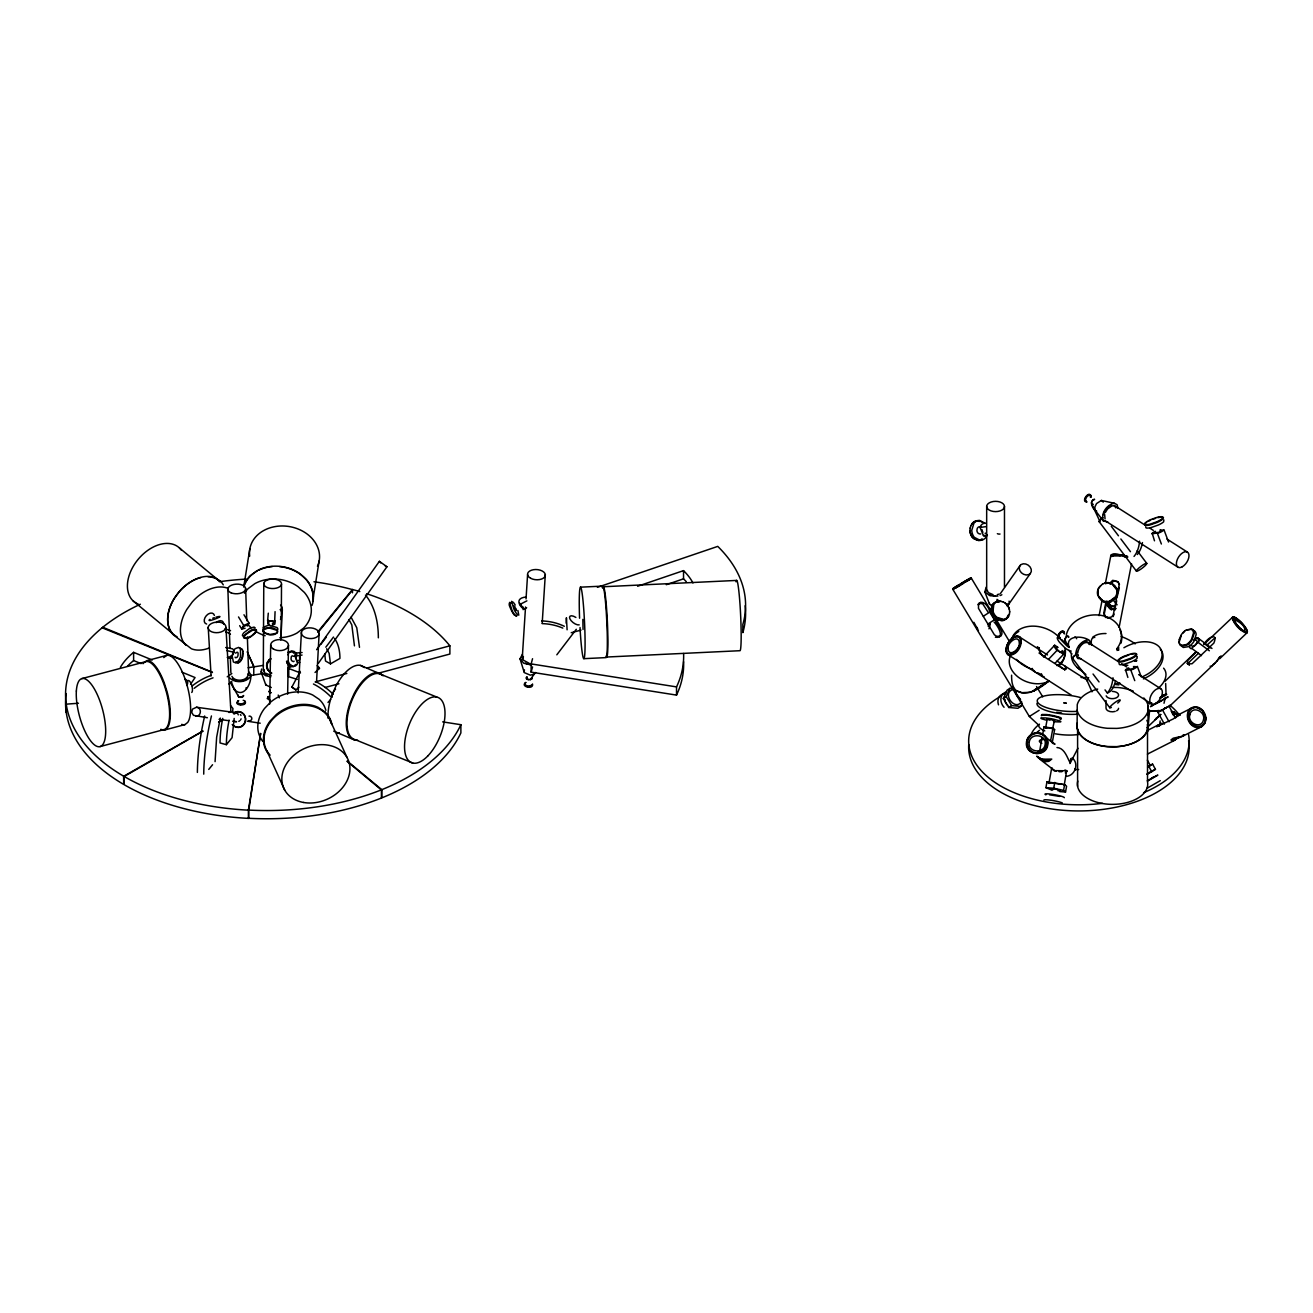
<?xml version="1.0" encoding="UTF-8"?>
<svg xmlns="http://www.w3.org/2000/svg" width="1313" height="1313" viewBox="0 0 1313 1313"><rect width="100%" height="100%" fill="white"/><g stroke="black" fill="none" stroke-linecap="round" stroke-linejoin="round"><path stroke-width="1.5" d="M990.33 623.724L988.968 628.845M263.289 670.976L263.782 583.333M281.195 639.316L281.507 584.285A8.896 4.76 0.3 0 0 268.935 579.476A8.896 4.76 0.3 0 0 267.507 587.666A8.896 4.76 0.3 0 0 281.507 584.285M1232.136 617.602C1233.875 624.364 1239.997 630.831 1246.546 633.178L1247.071 632.735C1245.331 625.973 1239.209 619.506 1232.661 617.159L1204.382 643.928M269.674 704.08L270.675 644.995M287.645 694.15L288.483 645.241M1143.82 697.974A36.108 20.844 0 0 1 1148.104 705.655L1147.972 729.273A35.385 20.434 0 0 1 1116.756 746.637L1107.417 746.523A36.108 20.844 0 0 1 1077.103 728.354L1077.234 704.72A35.385 20.434 0 0 1 1097.701 689.062M1077.103 728.354L1077.234 722.971M1148.104 705.655L1147.972 711.039A35.385 20.434 0 0 1 1116.756 728.403L1107.417 728.288A36.108 20.844 0 0 1 1077.103 710.12M280.818 639.956L282.344 609.626L280.818 609.347M298.149 692.952L301.399 632.423M316.515 682.415L319.108 633.982A8.896 5.35 3.1 0 0 306.52 628.221A8.896 5.35 3.1 0 0 305.141 637.412A8.896 5.35 3.1 0 0 319.108 633.982M1011.601 675.194C1011.535 680.544 1011.962 687.044 1016.36 690.704C1027.866 697.318 1040.388 687.881 1049.071 680.905L1030.803 692.263L1021.695 692.673L1016.262 690.605M232.056 655.663L233.402 662.015L235.487 662.704L237.85 661.342A8.699 4.957 -78.3 0 0 240.558 656.352L240.394 649.098L238.671 647.391L235.175 648.671A8.699 4.957 -78.3 0 0 233.172 651.724M242.921 652.84L242.396 656.812A8.699 4.957 -78.3 0 1 239.688 661.801M522.18 659.487L525.528 607M526.037 598.925L527.58 574.7M542.203 623.068L545.305 574.618M1147.644 767.087L1150.27 765.413L1147.381 760.178M1091.366 644.946L1089.33 640.317C1082.306 635.279 1064.383 635.328 1069.192 647.49L1064.794 640.367L1065.828 637.166A2.938 1.625 -57.8 0 1 1067.879 635.984L1068.815 637.33M1096.683 511.102L1095.797 510.872C1092.482 508.804 1088.69 500.844 1094.5 499.514M324.771 653.874L325.509 660.997L330.466 663.869L329.153 653.398L326.642 648.753M354.444 645.848L351.818 624.906L348.963 619.605M359.499 647.325L356.775 627.778L351.063 617.159M567.101 629.797L566.412 617.783L566.198 623.215M535.606 672.486L534.309 674.094L530.321 675.177L524.281 672.601L520.014 658.781L522.443 654.284M532.11 685.238L527.793 686.88L524.708 684.713M982.436 539.298A10.356 8.239 82.1 0 1 978.415 540.595L972.441 537.378A9.404 7.484 82.1 0 1 969.946 530.567L970.225 527.941M1147.759 731.554L1149.384 712.467M268.919 624.414L267.622 620.688L268.295 613.171M267.918 623.987L268.246 620.228M272.48 624.84L274.532 624.348L275.074 611.661M274.532 624.348L274.86 620.589M523.92 671.682L524.478 669.909M243.512 695.988L243.332 696.317A2.938 1.608 -1.8 0 1 241.05 697.334L238.474 696.743L238.178 695.119M1119.004 663.508L1119.513 664.591A9.798 2.232 -20.5 0 0 1124.486 664.165L1131.757 661.637A10.356 2.363 -20.5 0 0 1137.025 658.47L1137.239 656.533A9.798 2.232 -20.5 0 0 1136.073 656.385M1145.625 526.89L1146.118 527.957A9.798 2.232 -20.5 0 0 1151.107 527.547L1158.361 525.003A10.356 2.363 -20.5 0 0 1163.646 521.835L1163.86 519.899M1136.221 653.841L1135.482 655.318A9.946 2.265 -20.5 0 1 1130.411 658.355L1123.436 660.784A9.404 2.15 -20.5 0 1 1118.643 661.178L1118.725 660.012A10.356 2.363 -20.5 0 1 1124.01 656.845L1128.901 654.974M1009.434 614.32L1009.664 611.677M1165.993 692.87L1165.665 683.466M234.453 688.554L234.354 689.407C243.43 699.173 251.719 683.564 250.799 674.833L248.994 672.043M244.989 702.783L244.842 701.175M268.935 691.574L269.92 690.129M246.352 689.325L246.155 687.618M1164.007 703.259L1165.386 697.285M1094.779 637.544L1093.434 636.542L1092.974 638.036M295.983 656.533L295.901 657.977A3.168 2.166 83.2 0 0 296.065 658.716M299.676 658.601L299.348 659.897A2.478 1.69 83.2 0 1 298.593 660.669M1064.252 633.867L1064.383 632.915M1090.447 497.364L1090.25 495.28M1090.857 497.25L1091.005 496.281M1077.776 652.791C1078.301 647.982 1082.404 641.499 1087.886 642.599L1089.281 644.552M1104.643 514.417L1105.037 518.881M202.957 731.177L124.177 776.492L124.177 784.698A201.053 116.086 0 0 0 248.731 818.393L248.731 810.187L260.581 733.475M1159.346 726.122L1160.15 720.935M1173.674 715.47L1174.216 712.023L1171.163 711.236M243.693 587.059L249.864 548.621M260.696 733.54L248.403 810.121L248.403 818.327M319.157 560.897L312.658 601.354A35.188 28.607 9.1 0 0 279.587 566.609M1064.827 639.201L1066.616 636.575L1068.601 636.526M1219.613 656.943L1216.97 661.276M1221.074 655.876L1215.231 662.884M1041.964 738.185L1039.912 749.51L1042.407 749.69M1042.653 734.41L1044.032 726.86L1052.895 728.223L1054.618 729.601L1052.222 742.813M1046.773 728.091L1045.673 727.583L1047.183 719.245L1049.842 719.294L1054.487 720.542L1052.501 729.01M1050.498 741.435L1052.895 728.223M1051.828 790.131L1045.903 787.652L1046.953 781.859L1064.613 784.583L1066.599 786.192L1065.549 792.002L1059.673 791.575M1049.842 783.172L1049.054 782.532L1051.631 768.351L1052.419 768.991M1045.903 787.652L1053.732 788.227L1054.782 782.417M1064.187 785.387L1066.648 770.747A8.141 0.968 10.3 0 1 1066.796 771.026M1065.549 792.002L1063.563 790.393L1064.613 784.583M1183.456 734.689L1181.897 736.626L1173.116 739.974L1174.643 740.171M220.272 718.03L216.645 737.25L215.069 761.638M234.19 718.441L232.073 737.693L226.394 744.684L220.042 742.961A56.475 19.564 -74.9 0 1 222.734 718.375M1099.096 615.666L1102.231 599.598M1105.365 583.53L1110.864 555.415L1117.051 554.989L1127.769 557.155M1105.858 602.437L1103.741 613.302L1106.055 617.684M1106.777 601.19L1104.299 613.959L1104.807 616.437M1115.968 604.571L1116.707 600.78M1118.561 591.277L1119.316 587.485M1119.103 627.384L1131.543 563.737M583.054 629.469L582.857 619.391M1114.113 614.074L1113.145 616.618M232.729 653.398L232.565 654.137A3.168 1.805 -78.3 0 1 231.58 655.958L230.317 656.418M299.741 662.409L297.247 662.671L294.736 655.138L296.574 653.004L302.088 652.528M1065.696 641.187L1064.794 640.367M516.304 615.567L514.45 615.19A8.338 1.756 64.4 0 1 511.693 610.922C511.102 609.248 507.278 603.028 510.183 603.127M516.928 615.584L516.386 616.322L514.975 615.19A8.699 1.822 64.4 0 1 512.119 610.742L509.526 602.404L511.315 603.406M1189.545 645.077A6.614 3.742 -53.3 0 0 1191.219 648.72L1198.999 641.368A6.614 3.742 -53.3 0 0 1197.325 637.724L1193.73 640.055M988.295 626.301L988.64 624.988M683.597 661.703A201.053 116.086 0 0 1 676.523 695.102L531.141 672.141L531.141 663.918L532.553 658.716M531.141 672.141L532.553 666.922M1077.94 748.262L1069.98 763.542L1070.768 758.569M298.872 687.257L295.934 689.932L291.863 687.109L300.201 671.37M295.934 689.932L291.88 687.027M970.143 528.105L970.947 525.545M983.339 616.257L989.756 612.071L990.183 610.66A6.614 5.4 56.9 0 1 992.054 608.608M989.165 625.809L989.674 624.167M1091.431 502.567L1092.662 500.45M318.255 663.442L386.941 566.756L379.391 561.324L380.672 562.916M232.549 711.925L232.975 708.577L230.596 705.59M287.974 654.941C288.384 650.887 293.702 649.492 295.835 653.07A8.699 5.941 83.2 0 1 296.853 654.678M297.821 662.523C297.394 666.577 292.093 667.972 289.943 664.394A8.699 5.941 83.2 0 1 288.187 660.915M580.034 627.532L580.346 633.063A35.385 2.363 87.3 0 0 583.891 658.666L606.163 657.6L606.704 656.155A36.108 2.413 87.3 0 0 606.77 620.934L606.245 611.727A35.385 2.363 87.3 0 0 602.7 586.107L580.428 587.174L579.886 588.634A36.108 2.413 87.3 0 0 579.575 618.226M602.142 587.584L602.7 586.123M583.891 658.666L584.449 657.206A36.108 2.413 87.3 0 0 584.515 622.001L583.99 612.777A35.385 2.363 87.3 0 0 580.428 587.174M986.112 535.934A6.614 5.252 82.1 0 1 984.766 535.999L983.437 535.638L980.056 527.449L980.63 525.988A6.614 5.252 82.1 0 1 985.21 523.313M1008.039 615.239L1007.169 617.356A10.356 8.452 56.9 0 1 1001.852 620.836L995.139 618.768A9.798 7.993 56.9 0 1 990.938 612.383L991.742 605.408A10.356 8.452 56.9 0 1 994.942 602.519M1009.402 613.959L1008.581 616.437A10.356 8.452 56.9 0 1 1003.263 619.917L996.534 617.865A9.798 7.993 56.9 0 1 992.349 611.481L993.137 604.505A10.356 8.452 56.9 0 1 998.471 601.026L1003.28 601.912M267.754 661.424L266.966 663.311A8.699 8.42 -63 0 0 267.425 669.384L271.627 673.29M261.599 669.023L261.09 671.961L265.784 684.894L271.299 687.552M264.176 669.532L264.438 672.814L271.167 675.309M190.516 684.303L195.063 677.557L182.031 672.207M267.786 697.958L268.016 696.891M1022.318 703.111L1020.808 706.41L1017.936 708.281L1008.761 707.494L1003.313 698.467L1007.055 690.211L1009.927 688.34L1013.603 688.652M1003.313 698.467L1006.185 696.579L1009.927 688.34M1110.125 584.104L1114.261 580.641L1118.331 582.348M228.495 657.157L230.957 658.404L234.009 652.348L233.698 650.148L232.664 648.868L225.705 647.506M1181.339 635.279L1179.222 641.926A10.356 5.859 -53.3 0 0 1181.487 646.029L1186.804 645.192A9.798 5.547 -53.3 0 0 1192.089 639.891L1194.223 633.243A10.356 5.859 -53.3 0 0 1191.958 629.14L1186.624 629.994M530.797 679.56L527.235 679.363L527.055 676.983M1150.861 771.863L1146.758 774.309M240.574 719.869L241.116 718.835M1109.567 583.432L1112.702 580.313L1117.527 581.478M1105.3 512.562L1107.515 509.017L1111.963 505.85L1114.507 505.965L1115.902 507.934M245.088 628.254L241.723 629.075L243.676 625.431L249.109 623.248L247.812 625.677M524.79 683.581L525.61 682.547M523.362 656.385L523.083 659.979L529.123 663.278M1042.325 675.916L1042.752 676.884L1007.711 654.498C1002.951 647.637 1011.404 633.851 1019.725 637.1L1038.419 649.049L1042.03 655.351L1063.809 669.269L1066.238 668.99L1064.843 665.986L1057.063 661.079M970.849 525.791L972.178 523.493A10.356 8.239 82.1 0 1 977.808 520.637M987.015 535.441L985.8 537.493A10.356 8.239 82.1 0 1 980.155 540.349L974.344 537.362A9.798 7.796 82.1 0 1 971.768 530.271L973.918 523.247A10.356 8.239 82.1 0 1 979.547 520.391L985.357 523.378M241.198 697.236L243.627 695.513M250.619 676.359C246.352 682.793 235.06 683.367 229.726 677.984M1021.596 701.47C1015.326 711.991 1001.425 693.297 1012.684 689.588M1154.488 540.808L1152.19 533.242A6.614 1.51 -20.5 0 1 1155.292 531.24M1160.232 529.894L1163.613 530.206A6.614 1.51 -20.5 0 1 1159.002 532.865L1151.862 533.751M1127.867 677.426L1125.569 669.86A6.614 1.51 -20.5 0 1 1128.671 667.874M1133.611 666.512L1136.992 666.823A6.614 1.51 -20.5 0 1 1132.38 669.482L1125.241 670.385M1066.763 771.207L1065.303 772.848M530.157 679.74L534.309 674.094M1000.408 593.558L1020.283 565.279M1008.138 605.08L1030.344 573.469A6.499 5.121 35.1 0 0 1025.748 563.999A6.499 5.121 35.1 0 0 1019.84 570.663A6.499 5.121 35.1 0 0 1030.344 573.469M294.637 665.724L295.54 664.444M316.63 649.689L379.391 561.324M1070.358 762.804C1068.027 760.604 1065.368 747.836 1056.981 747.54M986.112 587.223L984.881 591.917L989.542 604.128L992.3 606.163M268.968 659.832L267.113 663.36A8.338 8.075 -63 0 0 267.573 669.187L269.017 671.255M320.864 644.322L326.346 637.068M325.821 647.194L333.502 637.035M556.81 654.81L576.309 629.288M977.808 604.702C981.861 598.334 988.591 605.982 989.493 611.005M1100.589 585.746L1099.047 587.715A9.404 9.043 -39.7 0 0 1097.996 594.838L1099.211 598.022M1034.956 690.228L1036.105 688.734L1033.233 691.344L1047.922 681.644A24.405 17.89 19.7 0 1 1019.84 678.279A24.405 17.89 19.7 0 1 1010.189 656.369M297.329 679.428L288.762 676.72L288.762 668.498L291.322 665.346M318.222 632.21L352.803 589.586A201.053 116.086 0 0 1 359.795 591.572M208.767 769.402L212.558 764.74M290.633 665.034L288.056 668.186L288.056 676.392M317.697 631.996L352.475 589.504L352.475 592.787M229.102 712.565L230.054 711.416M1144.641 524.248L1145.346 523.378A10.356 2.363 -20.5 0 1 1146.643 522.377M1154.734 532.487L1158.247 532.487A3.775 0.853 -20.5 0 0 1161.053 530.961L1160.085 530.255M1180.321 714.879L1178.286 714.814L1173.33 718.917L1156.687 726.778L1158.115 725.039L1164.385 722.954M1177.548 737.791L1174.643 740.319L1147.431 754.105M328.004 702.439L330.646 699.452M1160.807 714.502L1147.02 727.632M1043.54 657.009L1054.684 645.241L1057.868 647.276M1048.693 659.175L1057.047 650.362L1063.776 654.137A6.614 1.822 43.5 0 0 1062.102 650.526M1055.045 663.246L1063.399 654.432M1064.695 670.254L1066.32 667.595M1179.058 736.921L1173.248 740.827L1170.901 739.99L1173.231 738.201L1182.947 736.101L1201.723 726.581L1204.924 723.102L1205.892 718.08L1202.79 710.628L1196.077 707.1L1191.515 708.117L1178.286 714.814M268.492 696.432L267.228 698.532L270.15 700.354M1169.555 706.246L1215.674 662.507M1214.607 663.525L1212.736 664.805M1184.441 734.788L1182.947 736.101M1164.926 681.349L1195.618 652.249M1196.438 651.642L1187.707 660.357L1187.625 663.984L1192.073 663.738L1213.852 643.091C1218.579 631.881 1207.238 637.429 1203.873 644.601M1198.506 653.185L1189.578 661.752L1188.642 663.705L1189.365 665.281M1207.402 644.732L1215.149 637.708M1219.695 658.699L1247.071 632.735M239.458 697.187L240.312 697.334L238.982 697.039M315.038 672.469L319.453 668.448M531.831 685.238L527.81 686.338L524.954 684.762M527.235 679.363L526.726 679.018A2.938 1.69 3.2 0 1 526.382 677.344L526.89 677.016M531.174 679.313L531.732 678.936A2.938 1.69 3.2 0 0 531.995 678.115M995.385 637.232C1005.922 638.791 997.109 624.709 994.072 622.083M999.39 636.871C1006.546 633.26 996.748 625.054 995.582 621.115M238.277 700.781C232.138 705.787 248.534 706.689 244.94 701.06M244.645 702.767L241.395 704.08L237.948 703.308M244.661 703.325L240.394 704.638L237.325 702.882M1149.335 703.899L1151.731 702.865M1162.53 699.977L1150.467 706.657L1152.978 705.065M1045.673 727.583L1050.219 727.96M1054.487 720.542L1053.453 720.656M252.26 635.197L254.935 632.768A8.699 2.823 -32.4 0 0 256.363 629.78L254.049 629.075L251.029 630.158L245.055 634.606A8.699 2.823 -32.4 0 0 243.627 637.609L245.941 638.299L250.619 636.313M1191.515 708.117C1181.585 714.239 1191.219 732.047 1201.723 726.581M1054.684 645.241L1054.323 645.536A6.614 1.822 43.5 0 0 1055.997 649.147L1057.047 650.362M163.764 657.6L166.456 655.466A35.385 12.08 75.1 0 1 184.575 677.541L187.365 686.354A36.108 12.326 75.1 0 1 187.693 722.445L185.002 724.579L164.716 729.979A35.385 12.08 75.1 0 1 161.384 729.749M164.716 729.979L167.407 727.845A36.108 12.326 75.1 0 0 167.079 691.738L164.273 682.924A35.385 12.08 75.1 0 0 146.17 660.866L166.456 655.466M238.506 662.737L240.049 661.654A8.338 4.76 -78.3 0 0 242.659 656.877L242.724 651.035M269.034 660.029L270.494 658.634M271.003 658.814L267.475 663.492A8.699 8.42 -63 0 0 267.95 669.564M1044.803 730.914A24.405 7.09 5 0 1 1038.846 725.268L1029.343 716.488L952.877 589.422L959.015 585.532M990.33 609.741L971.423 578.327L965.285 582.217M980.483 602.503L978.579 604.916L978.448 608.296L994.384 634.786L996.764 636.345L1000.654 636.05M953.927 587.978L952.91 588.667L955.487 587.321M969.93 578.557L968.37 579.197M1102.526 584.022L1098.817 587.666A9.798 9.421 -39.7 0 0 1097.717 595.084L1102.822 601.518A10.356 9.962 -39.7 0 0 1110.404 602.339L1116.542 597.678A9.798 9.421 -39.7 0 0 1117.626 590.259L1112.521 583.809A10.356 9.962 -39.7 0 0 1104.939 582.988L1102.592 584.219M227.231 676.819L231.81 673.52M228.757 683.925L231.81 681.726M287.842 652.282L291.634 651.396L294.178 653.349M953.402 588.29L954.928 587.305M968.928 579.23L970.947 577.868L969.585 578.541M1164.418 724.103L1157.869 712.286L1161.48 710.136M1175.562 717.998L1169.013 706.181L1157.869 712.286M987.967 623.987L994.384 619.802L995.861 620.13A6.614 5.4 56.9 0 0 998.602 619.539M1008.761 707.494L1011.634 705.623L1020.808 706.41M954.469 587.567L956.406 586.353M967.451 580.165L969.388 578.951M957.522 586.468L955.191 588.027L956.947 587.157M966.778 581.265L969.109 579.706L964.349 582.332M234.124 713.911L236.209 712.943M238.802 721.362L239.787 720.739M1150.188 702.619L1149.105 703.358L1150.286 702.849M1151.714 771.667L1155.456 769.303L1152.584 764.117L1148.842 766.464L1151.714 771.667L1147.119 774.21M956.045 586.566L958.26 585.204M965.597 581.331L967.812 579.969M1113.555 555.957L1120.186 555.891M958.014 585.335L962.626 582.529M965.843 581.199L958.933 585.368M957.981 586.09L965.071 581.807M961.231 583.99L963.594 582.578M960.279 584.679L962.692 583.235M961.608 584.515L964.021 583.054M1039.157 710.3L1029.343 716.488L1030.311 716.061M1156.999 702.964L1156.08 703.555L1158.509 702.307M1161.135 710.431C1158.312 712.368 1171.278 704.917 1164.237 708.692M962.577 582.578L964.94 581.167M959.229 585.926L961.74 584.351M964.743 581.298L967.041 579.936M956.816 586.599L959.114 585.237M957.046 587.206L959.951 585.417M1105.021 689.883L1107.417 693.051L1110.7 691.147A50.419 29.099 60 0 0 1115.525 680.758M218.697 722.117L222.209 720.098L218.598 722.035M330.466 663.869L339.936 658.42A56.475 32.661 -59.9 0 0 334.503 638.348M1211.768 666.216L1210.11 666.265M1155.768 719.311L1154.882 719.59M66.175 693.559A201.053 116.086 0 0 0 123.685 784.419L123.619 776.311L202.776 731.078M966.729 580.133L968.797 578.935M957.144 586.386L953.78 588.306M965.974 581.38L971.423 578.327M958.326 586.369L953.041 589.406M1159.888 697.646L1166.075 693.953L1161.742 696.103M1160.298 698.188L1166.748 694.331L1165.517 694.872M1159.412 701.995L1168.16 696.858L1166.912 697.4M1147.939 780.874L1157.869 775.08L1154.701 776.623M1147.267 780.792L1153.733 777.05L1152.043 777.887M1146.807 788.407L1160.282 780.628M1162.235 696.579L1164.089 695.611M1163.63 699.107L1165.484 698.139M276.551 633.26L270.068 634.458L264.963 632.915M526.332 597.005C514.384 597.858 519.488 606.36 523.493 608.756M519.718 604.554L526.89 600.845M523.066 609.626L526.661 607.771M237.817 701.126L238.703 700.666M525.939 682.432C519.341 686.387 533.948 690.261 532.52 683.958M1164.385 708.528L1169.013 706.181M1147.693 730.323L1158.115 725.039M1175.25 717.44L1178.631 715.733M1148.957 765.955L1152.584 764.117M1150.007 772.06L1155.456 769.303M209.932 619.326C204.221 623.888 229.43 613.844 215.89 617.176M1049.054 782.532L1062.299 784.353M1159.149 710.481L1152.716 711.236L1147.759 710.152M979.203 603.34L982.715 603.832L987.983 611.989M238.933 662.556L235.224 662.474M269.099 691.869L270.117 692.558A2.938 1.592 0.3 0 0 270.773 692.755M1153.044 519.209L1155.522 518.356M212.69 618.226L214.298 617.668M597.415 587.338L717.751 546.389A201.053 116.086 0 0 1 742.846 624.463L742.846 632.669A201.053 116.086 0 0 0 745.144 605.736M637.626 586.255L683.531 570.63A100.527 58.035 0 0 1 692.969 582.956M666.315 584.695L683.531 578.836A100.527 58.035 0 0 1 686.354 581.79M267.622 620.688L274.236 621.049M1115.164 609.954L1109.403 608.198L1106.219 602.158C1106.301 607 1111.717 610.512 1116.148 608.543M272.333 623.79L273.629 623.101A3.168 1.428 5.3 0 0 273.449 622.083L271.857 621.312A2.478 1.116 5.3 0 0 269.822 621.246L268.525 621.935A3.168 1.428 5.3 0 0 268.705 622.953M315.136 681.939L346.845 673.438M366.655 668.136L449.883 645.832L449.883 654.038L378.538 673.159M325.05 687.487L338.918 683.778M81.783 678.624L145.727 661.654M100.116 746.555L164.059 729.585M571.221 632.718L581.019 630.125M1115.558 606.721L1111.225 606.639L1108.09 601.912M997.273 594.608L999.226 594.116M1110.174 618.325L1105.103 616.798M288.696 651.839L291.24 651.757M293.029 666.315L290.485 666.38M293.505 666.544L290.846 666.627L288.039 664.493A8.338 5.712 83.2 0 1 287.055 662.967M1066.107 776.344C1075.068 775.934 1079.483 763.329 1072.081 757.847M248.091 667.743L263.421 665.379M249.979 675.539L261.5 673.799M294.489 656.319L302.056 655.056M1194.945 640.137L1196.192 640.137A3.775 2.134 -53.3 0 1 1196.931 642.402L1196.241 644.059A3.578 2.019 -53.3 0 1 1193.599 646.308L1192.368 646.308A3.775 2.134 -53.3 0 1 1191.646 645.471M282.344 609.626L280.096 609.692M980.056 527.449L986.03 526.628M983.437 535.638L987.409 535.08M1089.757 495.067C1087.131 495.247 1084.046 499.596 1086.278 501.533M1086.803 501.993C1080.484 501.927 1089.199 489.782 1090.972 496.117M1117.97 508.328L1117.1 504.717L1114.392 503.273L1101.361 500.45L1096.552 503.568L1094.861 506.982L1095.173 510.297L1103.314 520.9L1107.877 522.098M1060.313 638.069L1059.099 638.02M1060.198 638.61C1053.387 638.299 1063.825 625.677 1064.416 633.457M1114.392 503.273C1106.925 504.323 1100.491 513.678 1103.314 520.9M1087.771 639.907C1080.205 640.744 1072.261 652.085 1077.858 658.552L1081.255 658.716M1059.837 718.474L1060.773 718.359A9.404 1.116 10.3 0 0 1059.739 717.292L1053.847 715.716A9.946 1.182 10.3 0 0 1046.559 714.551L1042.161 714.485A9.404 1.116 10.3 0 0 1042.21 715.093M1060.083 719.212L1061.052 719.081A9.798 1.165 10.3 0 0 1059.952 717.981L1053.83 716.34A10.356 1.231 10.3 0 0 1046.248 715.125L1041.652 715.043A9.798 1.165 10.3 0 0 1041.718 715.683M1061.971 771.683L1059.066 771.699M997.913 596.086L989.756 595.593L984.881 591.917M270.117 692.558L271.069 692.706M1133.464 666.873L1134.448 667.578A3.775 0.853 -20.5 0 1 1131.642 669.105L1128.13 669.105A3.775 0.853 -20.5 0 1 1128.606 668.744M1037.828 751.627L1039.978 751.594M1159.379 711.186L1149.482 710.727M603.324 586.747L736.577 580.428M606.737 657.025L739.99 650.706A35.188 2.347 87.3 0 0 740.368 610.217A35.188 2.347 87.3 0 0 736.035 581.823M66.159 704.162L78.452 703.243M237.374 712.893L196.507 707.247L192.469 709.135L191.714 712.467L193.52 715.339L207.356 717.735M195.67 716.127C201.316 716.832 202.202 707.559 196.507 707.247M528.696 679.773L526.743 678.854M1112.193 687.421L1117.79 687.487A36.108 20.844 0 0 1 1133.283 691.147M1092.006 691.836L1086.885 680.167L1087.197 681.086M1001.08 601.239L998.881 601.19A9.946 8.124 56.9 0 0 993.777 604.522L993.005 611.218A9.404 7.681 56.9 0 0 997.027 617.356L1003.477 619.326A9.946 8.124 56.9 0 0 1008.581 615.994M997.059 601.928L999.357 601.994M1107.499 617.898L1111.586 616.962L1113.293 614.779L1119.136 584.909L1118.495 582.726M1053.518 729.552L1054.618 729.601M1042.177 759.226L1051.762 759.095L1048.857 761.343L1045.214 761.671L1036.646 756.239L1042.555 759.521L1049.629 760.079L1044.836 761.376L1038.288 757.946L1041.193 759.144M531.42 665.002L523.723 663.229L520.014 658.781M386.941 566.756L385.333 566.149M239.376 647.769L242.495 649.886M239.754 648.179L241.773 648.852M237.784 662.967L235.782 662.294M260.22 723.2L247.336 721.214M1058.015 790.803C1067.633 791.165 1044.918 786.75 1052.829 789.835M270.938 676.737L265.587 675.686L261.09 671.961M219.025 719.343L228.757 720.689M232.647 721.214L236.553 721.756L235.421 721.51M442.678 721.871L460.879 724.71L460.879 732.917A201.053 116.086 0 0 1 381.804 797.877L381.804 789.671L347.305 761.113M531.141 663.918L676.523 686.896L676.523 695.102M1059.328 636.838L1057.195 637.724A10.356 2.856 43.5 0 0 1059.46 642.238L1064.794 647.703A9.798 2.708 43.5 0 0 1070.062 650.92L1071.244 651.117M979.449 521.442L977.43 521.08A9.946 7.911 82.1 0 0 972.014 523.821M975.986 539.889L978.021 540.25M1192.302 630.256L1193.862 630.568A10.356 5.859 -53.3 0 1 1196.127 634.671L1193.993 641.318A9.798 5.547 -53.3 0 1 1188.725 646.62L1183.39 647.457A10.356 5.859 -53.3 0 1 1181.405 645.175M1053.732 788.227L1063.563 790.393M993.088 594.674L988.262 592.59L987.261 590.292M1049.94 720.148L1047.183 719.245M1052.55 743.273L1055.028 744.176L1046.067 737.627M1056.177 771.256L1053.272 770.058L1053.978 770.633M226.657 650.509L234.009 652.348M227.28 657.485L230.957 658.404M1090.299 495.198L1089.281 494.771C1086.311 494.903 1082.913 500.581 1086.737 501.829M1101.361 500.45L1103.265 502.124M1074.756 637.068L1075.626 637.297M1060.116 638.446C1055.324 637.1 1061.823 628.271 1064.351 632.751M1175.086 714.157L1178.138 714.945L1174.216 712.023M1045.936 720.066L1042.227 718.982A9.798 1.165 10.3 0 1 1041.143 717.866L1045.722 717.948A10.356 1.231 10.3 0 1 1053.321 719.163L1059.443 720.804A9.798 1.165 10.3 0 1 1060.527 721.92L1055.947 721.838A10.356 1.231 10.3 0 1 1053.535 721.526M1051.106 728.173L1052.977 728.879M1091.891 504.307L1092.318 504.553A2.938 1.625 -57.8 0 0 1093.319 504.274M997.355 533.702L998.684 534.079A6.614 5.252 82.1 0 0 1000.03 534.014M1124.355 556.745L1126.226 557.27M243.529 627.877L243.102 627.581A3.168 1.034 -32.4 0 1 243.611 626.498L247.747 624.725A3.168 1.034 -32.4 0 1 247.221 625.825M243.644 636.477L242.478 635.705A8.699 2.823 -32.4 0 1 243.89 632.702L249.88 628.254L254.033 627.089L255.198 627.877M288.762 668.498L300.496 672.962M243.184 700.305L244.169 700.617M1036.482 672.732C1038.288 671.567 1046.149 679.51 1043.753 676.819M328.053 718.227A36.108 16.954 -67.9 0 1 331.976 695.135L335.685 686.584A35.385 16.609 -67.9 0 1 360.599 665.428L382.723 674.997M379.227 673.7L436.802 697.055M102.201 627.811L212.411 672.519M412.774 763.017L355.199 739.662A35.188 16.511 -67.9 0 1 352.639 698.713A35.188 16.511 -67.9 0 1 383.035 675.768M333.715 731.144L354.559 739.99A35.385 16.609 -67.9 0 0 357.612 740.155M102.742 627.253L212.394 672.223M120.369 667.332A100.527 58.035 0 0 1 133.614 652.348L152.242 659.996M127.41 666.282A100.527 58.035 0 0 1 133.614 660.554L141.065 663.623M269.444 699.238L267.836 697.925M269.444 699.796L267.803 697.4M1059.197 665.921L1064.58 669.433M979.925 520.998L981.894 522.016M981.238 527.235L979.744 526.726A3.775 3.003 82.1 0 0 977.233 528.515L976.905 530.337A3.578 2.856 82.1 0 0 978.48 533.505L979.974 534.014A3.775 3.003 82.1 0 0 980.729 533.899M269.969 672.092L271.61 672.945M1039.765 759.144L1054.618 770.649L1066.665 770.764A8.141 0.968 10.3 0 0 1064.892 769.992M1007.711 654.498C1016.032 657.747 1024.501 643.977 1019.725 637.1M1059.772 796.417L1049.579 794.841M360.599 665.445L364.44 667.595M354.559 739.99L350.719 737.84A36.108 16.954 -67.9 0 1 350.243 702.553L353.952 693.986A35.385 16.609 -67.9 0 1 378.866 672.847M293.521 656.221L292.536 655.86A2.478 1.69 83.2 0 0 291.322 656.746L291.026 658.781A3.168 2.166 83.2 0 0 291.814 660.8L293.242 661.588A2.478 1.69 83.2 0 0 294.128 661.178M297.624 660.702L296.705 659.979M1035.35 672.158L1033.823 670.467M1003.05 601.781L1005.331 603.159A9.404 7.681 56.9 0 1 1009.352 609.298L1009.697 611.94M1045.591 740.22C1042.965 738.169 1035.415 740.68 1041.865 743.273M1114.163 505.39L1144.821 524.937M1149.925 528.203L1153.323 530.37M1166.945 539.052L1187.379 552.084M1104.807 520.522L1178.007 567.216M1087.558 642.024L1118.2 661.571M1121.597 663.738L1126.702 666.988M1138.634 674.587L1160.758 688.718M1151.386 703.85L1078.186 657.157A8.896 4.858 -57.5 0 1 1077.251 656.27M1064.843 665.986L1087.115 680.183M1047.462 654.941L1038.55 649.196M1039.01 653.037L1045.411 657.124M1044.262 677.853L1071.244 695.102M223.276 584.859A36.108 24.176 -50.4 0 0 220.338 581.101L215.053 577.72A35.385 23.7 -50.4 0 0 179.52 591.359L174.022 598.892A36.108 24.176 -50.4 0 0 173.365 634.819L191.435 648.786A35.385 23.7 -50.4 0 0 209.095 648.064M1111.635 609.971L1109.912 608.805M324.803 711.794L318.337 707.461A35.385 27.95 -24.4 0 0 276.419 714.469L270.183 720.935A36.108 28.509 -24.4 0 0 268.394 753.728M1144.723 524.166L1145.264 524.56A9.404 2.15 -20.5 0 0 1150.057 524.166L1157.016 521.721A9.946 2.265 -20.5 0 0 1162.087 518.684L1162.842 517.224A9.798 2.232 -20.5 0 0 1157.885 517.683M1020.628 699.993L1015.261 691.935M1113.047 584.433L1115.098 585.943M1100.261 599.401L1102.313 600.911A10.356 9.962 -39.7 0 0 1109.895 601.731L1116.034 597.054A9.798 9.421 -39.7 0 0 1117.117 589.635L1116.148 587.305M1198.178 638.184L1211.981 648.458M1196.274 637.642L1199.343 639.94M1203.939 643.354L1210.061 647.933M1198.638 642.796L1209.355 650.788M1192.286 648.803L1201.477 655.647M1187.001 663.246L1188.741 664.542M1111.832 556.581L1110.864 555.415M1044.032 726.86L1045.755 728.239M1046.953 781.859L1048.939 783.467M1077.349 667.562L1085.884 674.488M179.471 547.997L219.731 581.314A35.188 23.568 -50.4 0 0 215.939 578.656M133.023 600.812L173.3 634.146A35.188 23.568 -50.4 0 0 177.091 636.805M347.059 761.31L381.427 789.966L381.427 798.173M1089.839 494.919L1090.726 495.575M1067.124 645.06L1062.004 639.825M247.369 624.233L251.226 627.745M268.591 670.812L270.445 672.584M974.328 539.2L972.605 537.591A9.798 7.796 82.1 0 1 970.028 530.518M289.517 665.872L288.302 664.657A8.699 5.941 83.2 0 1 286.529 661.178M1108.254 603.406L1109.354 604.587A6.614 6.352 -39.7 0 0 1115.64 605.572M1111.225 607.345L1108.911 604.046M1052.583 769.5L1051.631 768.351M1014.358 689.735L1012.635 686.732M1113.014 599.844L1117.133 604.801M978.448 630.765L973.885 622.313M1098.932 597.07L1102.395 600.418A9.946 9.552 -39.7 0 0 1109.682 601.206L1115.574 596.726A9.404 9.043 -39.7 0 0 1116.608 589.603L1112.209 584.022A9.946 9.552 -39.7 0 0 1104.922 583.235M1171.984 712.614L1173.018 714.83M1137.206 550.689L1146.823 563.441A6.499 1.1 -37 0 1 1139.093 570.252A6.499 1.1 -37 0 1 1138.863 568.037A6.499 1.1 -37 0 1 1146.823 563.441M1111.29 526.3L1118.463 535.802M1120.859 538.986L1130.444 551.673M1099.096 521.589L1136.369 571.04M1093.04 674.012L1099.03 681.939M1072.491 658.223L1109.748 707.674M1117.823 581.757L1119.48 584.433M976.691 627.171L977.561 628.467M515.188 607.098C511.069 602.355 518.307 615.6 515.878 608.395M240.377 714.453L240.985 715.437M243.972 614.763L249.109 623.248M238.523 616.946L243.676 625.431M239.672 625.677L241.723 629.075M996.633 620.212L1009.237 641.154M1036.548 686.535L1042.735 696.826M1006.185 696.579L1011.634 705.623M989.756 612.071L994.384 619.802M230.546 682.891L238.49 696.448M1041.275 673.717L1041.931 674.849M1162.497 709.939L1169.046 721.773M1074.707 768.926L1075.249 769.91M1109.469 604.719L1110.174 606.146M1091.53 503.486L1099.736 521.08M247.862 653.677L253.77 666.479L253.77 674.685M329.235 718.326L347.092 757.617M247.172 651.806L253.836 666.462M266.834 750.741L284.691 790.049M1063.891 632.456C1061.659 630.125 1057.769 635.492 1059.148 637.937M1077.907 654.317L1078.416 655.499M1076.283 637.872L1076.66 638.742M231.137 681.48L234.65 690.228M247.681 673.946L248.108 675.046C246.549 681.349 234.617 682.038 231.876 676.31M1163.942 529.697L1168.554 542.023M1157.426 533.439L1161.365 544.009M1137.321 666.315L1141.276 676.884M1130.805 670.073L1134.76 680.643M517.88 610.463L518.783 615.141L516.994 614.139A8.699 1.822 64.4 0 1 514.122 609.692L511.545 601.37L513.334 602.372A8.699 1.822 64.4 0 1 515.221 605.08M242.232 649.558L242.971 651.33M522.968 606.918L523.313 607.935M519.784 603.258L522.443 607.098M1161.02 723.003L1161.349 724.3M989.395 603.225L989.542 604.128M1032.248 668.399L1032.412 669.564M1090.939 495.444L1091.037 496.839M265.718 684.057L265.784 684.894M225.918 627.532A8.896 5.285 -3.4 0 1 211.935 631.914A8.896 5.285 -3.4 0 1 213.346 622.723A8.896 5.285 -3.4 0 1 225.918 627.532L230.858 710.76A8.896 5.285 -3.4 0 1 230.333 712.122M208.209 627.237L211.098 675.949M245.629 588.322L246.778 620.721M247.353 636.936L248.731 675.424M227.888 589.586L229.988 648.327M230.284 656.418L230.858 672.633M1106.006 700.551L1106.006 708.068A6.286 3.627 0 0 0 1115.229 711.4M1077.596 786.323L1077.596 728.863A35.188 20.319 0 0 0 1116.493 746.785A35.188 20.319 0 0 0 1147.513 724.316L1147.513 781.777A35.188 20.319 0 0 1 1111.898 804.36A35.188 20.319 0 0 1 1077.76 781.022M1004.478 506.473A8.896 5.137 0 0 1 991.118 510.921A8.896 5.137 0 0 1 991.118 502.026A8.896 5.137 0 0 1 1004.478 506.473L1004.478 587.092M986.67 506.473L986.67 591.113M683.531 570.63L683.531 578.836M133.614 652.348L133.614 660.554M66.257 703.817L66.159 712.385M365.474 595.068A112.951 65.322 -59.9 0 1 378.341 637.823M317.172 665.642A7.894 1.083 35.4 0 1 318.074 668.12M366.655 593.722A201.053 116.086 0 0 1 449.883 645.832M138.259 604.111A35.188 23.568 -50.4 0 1 137.635 559.962A35.188 23.568 -50.4 0 1 181.506 550.344M172.233 633.03A35.188 23.568 -50.4 0 1 172.298 601.863A35.188 23.568 -50.4 0 1 200.807 577.589M208.045 576.752A35.188 23.568 -50.4 0 1 214.495 578.015M227.838 588.29A35.385 23.7 -50.4 0 0 192.289 601.945L186.807 609.462A36.108 24.176 -50.4 0 0 186.151 645.405M206.65 624.036A6.286 4.202 -50.4 0 1 206.387 615.6A6.286 4.202 -50.4 0 1 214.396 615.403M216.169 622.657A6.286 4.202 -50.4 0 1 223.735 624.315M247.911 677.902A8.896 4.825 -2 0 1 240.624 680.84M238.293 680.84A8.896 4.825 -2 0 1 232.565 678.985M225.524 631.717A50.419 23.552 68.1 0 1 230.432 634.179M224.72 629.157A50.419 23.552 68.1 0 1 230.546 630.667M248.731 810.187A201.053 116.086 0 0 1 124.177 776.492M123.685 776.213A201.053 116.086 0 0 1 140.343 604.226M219.353 581.725A201.053 116.086 0 0 1 246.237 579.082M313.988 581.757A201.053 116.086 0 0 1 352.524 589.619M249.7 556.121A35.188 28.607 9.1 0 1 288.597 526.447A35.188 28.607 9.1 0 1 317.467 566.28M244.349 585.467A35.188 28.607 9.1 0 1 257.2 570.991M258.71 570.219A35.188 28.607 9.1 0 1 272.283 566.576M279.866 637.691A35.385 28.771 9.1 0 0 296.951 633.063L303.598 628.106A36.108 29.362 9.1 0 0 304.403 592.475L297.985 586.616A35.385 28.771 9.1 0 0 254.837 583.645L248.173 588.601A36.108 29.362 9.1 0 0 244.399 593.23M265.177 635.722A35.385 28.771 9.1 0 1 255.264 631.077M243.89 585.582A36.108 29.362 9.1 0 1 250.241 575.751L256.905 570.81A35.385 28.771 9.1 0 1 300.053 573.781L306.471 579.64A36.108 29.362 9.1 0 1 312.018 605.441M280.572 605.112A6.286 5.104 9.1 0 1 281.31 611.366M280.605 616.798A6.286 5.104 9.1 0 1 280.49 619.441M266.999 675.309A8.896 4.76 0.3 0 1 264.061 673.405M264.077 632.489A8.338 3.758 5.3 0 1 263.568 629.797L268.722 627.811L276.518 630.191A8.338 3.758 5.3 0 1 277.027 632.882M277.847 629.452A8.699 3.923 5.3 0 0 277.01 627.548L268.886 625.086L263.519 627.138A8.699 3.923 5.3 0 0 263.207 628.041M143.051 663.705A35.188 11.998 75.1 0 1 166.39 692.132A35.188 11.998 75.1 0 1 160.76 729.322M185.002 724.579A35.385 12.08 75.1 0 1 181.686 724.366M187.923 680.643A6.286 2.15 75.1 0 1 191.632 685.058A6.286 2.15 75.1 0 1 191.764 692.46M235.634 653.185A3.168 1.805 -78.3 0 1 236.028 652.692L237.308 652.233A2.478 1.411 -78.3 0 1 238.113 653.398L237.998 655.499A3.168 1.805 -78.3 0 1 237.013 657.321L235.733 657.78A2.478 1.411 -78.3 0 1 235.093 657.157M184.985 679.297A6.499 4.349 -41.8 0 1 186.889 685.501M194.176 688.324A50.419 37.404 -38.5 0 1 213.034 677.836M192.24 685.895A50.419 37.404 -38.5 0 1 211.098 675.391M602.782 588.158A35.188 2.347 87.3 0 1 607.345 621.115A35.188 2.347 87.3 0 1 606.081 656.024M531.765 664.559A8.896 5.104 3.6 0 1 529.451 664.394M527.235 663.902A8.896 5.104 3.6 0 1 525.282 663.098M531.831 678.132A2.938 1.69 3.2 0 1 531.568 678.969M579.197 624.873A6.499 2.905 37.4 0 1 569.875 618.784A6.499 2.905 37.4 0 1 575.882 617.438M541.744 620.934A50.419 41.031 -8.1 0 1 564.311 626.285M542.121 623.609A50.419 41.031 -8.1 0 1 562.817 628.106M683.597 653.497A201.053 116.086 0 0 1 676.523 686.896M270.101 755.172A35.188 27.786 -24.4 0 1 284.429 710.267A35.188 27.786 -24.4 0 1 331.286 723.381M324.803 711.794A36.108 28.509 -24.4 0 1 331.926 724.612M325.854 710.333A36.108 28.509 -24.4 0 0 319.141 699.32L312.675 694.987A35.385 27.95 -24.4 0 0 270.741 701.995L264.52 708.462A36.108 28.509 -24.4 0 0 262.731 741.254M278.192 695.069A50.419 10.438 81.4 0 1 279.308 697.86M381.23 798.107A201.053 116.086 0 0 1 248.206 818.262M460.879 724.71A201.053 116.086 0 0 1 381.804 789.671M381.23 789.901A201.053 116.086 0 0 1 248.206 810.055M339.328 732.736A35.385 16.609 -67.9 0 1 336.276 732.572M332.058 697.334A6.286 2.954 -67.9 0 1 335.554 689.161M299.495 657.124A3.168 2.166 83.2 0 1 299.643 657.862M316.121 681.808A50.419 33.678 50.6 0 1 333.108 694.183M313.446 684.007A50.419 33.678 50.6 0 1 330.433 696.382M226.394 744.684A56.475 19.564 -74.9 0 1 229.102 720.082M203.728 774.145A112.951 39.127 -74.9 0 1 211.442 715.962M197.377 772.421A112.951 39.127 -74.9 0 1 204.664 715.995M233.353 713.386A7.894 7.418 -82.1 0 1 243.808 714.305A7.894 7.418 -82.1 0 1 242.774 725.433A7.894 7.418 -82.1 0 1 232.319 724.513M234.682 713.517A2.347 2.199 -82.1 0 1 238.277 714.879M233.533 713.583A7.894 7.418 -82.1 0 1 243.988 714.502A7.894 7.418 -82.1 0 1 242.938 725.613A7.894 7.418 -82.1 0 1 232.499 724.694M249.027 716.159A2.626 2.478 -82.1 0 1 250.799 716.553L251.587 717.505A2.314 2.166 -82.1 0 1 251.357 719.918L250.422 720.706A2.626 2.478 -82.1 0 1 248.6 720.788M1118.561 708.314A6.286 3.627 0 0 1 1116.575 710.842M1112.505 691.426A6.286 3.627 0 0 1 1118.561 694.856A6.286 3.627 0 0 1 1113.161 698.631A6.286 3.627 0 0 1 1106.17 695.857M1112.981 677.771A50.419 29.099 60 0 1 1107.417 693.051M1076.709 654.924A8.896 4.858 -57.5 0 1 1076.873 651.264M1078.646 647.161A8.896 4.858 -57.5 0 1 1086.294 641.647M1111.372 707.461A6.499 1.1 -37 0 1 1111.52 705.327A6.499 1.1 -37 0 1 1119.185 700.026A6.499 1.1 -37 0 1 1117.708 703.079M1073.246 658.338A6.499 1.1 -37 0 1 1076.233 654.169M1073.295 657.879A5.646 0.952 -37 0 1 1074.362 655.942M1131.281 654.301A9.798 2.232 -20.5 0 1 1136.254 653.89M1146.84 720.361A36.108 20.844 0 0 1 1148.104 723.89M1142.458 542.564A50.419 29.099 60 0 1 1137.321 554.529M1139.586 541.153A50.419 29.099 60 0 1 1134.022 556.433M1103.494 514.647A8.896 4.858 -57.5 0 1 1105.267 510.527M1106.629 508.656A8.896 4.858 -57.5 0 1 1111.438 505.193M1099.867 521.721A6.499 1.1 -37 0 1 1102.854 517.552M1099.851 520.67A5.646 0.952 -37 0 1 1101.902 518.454M1092.482 500.466A2.938 1.625 -57.8 0 1 1094.517 499.285M1148.448 521.294A10.356 2.363 -20.5 0 1 1150.631 520.227M1001.868 594.756A8.896 5.137 0 0 1 1000.03 595.56M995.582 596.25A8.896 5.137 0 0 1 993.268 596.086M991.118 595.56A8.896 5.137 0 0 1 989.28 594.756M1008.844 603.931A6.499 5.121 35.1 0 1 1007.087 605.933M997.634 602.257A6.499 5.121 35.1 0 1 997.043 599.352M1009.073 601.157A6.499 5.121 35.1 0 1 1009.172 602.601M997.88 600.878A5.646 4.464 35.1 0 1 997.798 599.614M1008.072 603.603A5.646 4.464 35.1 0 1 1007.448 604.587M982.977 532.208A3.578 2.856 82.1 0 1 982.026 529.631M985.866 533.176A3.775 3.003 82.1 0 1 985.095 533.291M981.861 539.003A9.946 7.911 82.1 0 1 980.007 539.938M1078.662 769.549A49.205 28.41 0 0 1 1074.97 769.451M1044.59 761.507A49.205 28.41 0 0 1 1041.652 759.685M1030.524 735.986A49.205 28.41 0 0 1 1039.469 724.152M1036.614 732.769A49.205 28.41 0 0 1 1039.469 730.307M1188.577 734.591A110.259 63.664 0 0 1 1143.574 792.707M1102.444 803.326A110.259 63.664 0 0 1 982.6 772.126A110.259 63.664 0 0 1 999.702 696.858M1081.009 677.492A110.259 63.664 0 0 1 1088.723 677.738M1169.867 705.163A110.259 63.664 0 0 1 1179.714 715.355M1188.577 740.729A110.259 63.664 0 0 1 1082.257 810.909A110.259 63.664 0 0 1 968.748 744.586M1118.922 684.894A24.405 11.669 20.9 0 1 1115.049 684.385M1127.851 665.314A27.901 13.327 20.9 0 1 1122.878 664.69M1091.727 644.798A27.901 13.327 20.9 0 1 1106.006 633.539M1121.171 636.526A27.901 13.327 20.9 0 1 1135.187 643.879M1057.654 647.506A3.578 0.985 43.5 0 0 1057.08 647.26L1056.391 647.309A3.775 1.05 43.5 0 0 1057.129 649.229L1058.376 650.608A3.578 0.985 43.5 0 0 1061.002 652.413L1061.708 652.364A3.775 1.05 43.5 0 0 1061.675 651.642M1059.378 636.92A10.356 2.856 43.5 0 0 1061.364 640.219L1066.698 645.684A9.798 2.708 43.5 0 0 1068.634 647.145M998.487 704.835A9.864 8.059 56.9 0 1 1005.627 693.806M1004.068 707.297A9.864 8.059 56.9 0 1 1006.382 692M1007.76 705.245A5.285 4.3 56.9 0 1 1005.069 699.452M1019.774 698.598A8.141 6.631 56.9 0 1 1015.704 691.853M1065.122 648.491A27.901 20.45 19.7 0 1 1057.08 665.642M1011.634 639.382A27.901 20.45 19.7 0 1 1031.788 626.153A27.901 20.45 19.7 0 1 1059.427 637.658M989.247 624.807A6.614 5.4 56.9 0 1 988.459 625.989M993.071 616.125A3.578 2.921 56.9 0 1 992.103 613.532M1064.416 650.427A27.901 20.45 19.7 0 1 1059.509 665.297M1032.921 669.482A27.901 20.45 19.7 0 1 1016.426 659.405M1012.257 637.987A27.901 20.45 19.7 0 1 1018.79 631.422M1005.184 603.077A9.798 7.993 56.9 0 1 1009.369 609.462M1079.138 734.344A24.405 7.09 5 0 1 1055.275 733.803M1043.851 800.044A9.864 1.182 10.3 0 1 1051.68 800.356A9.864 1.182 10.3 0 1 1062.266 802.883M1045.903 794.857A9.864 1.182 10.3 0 1 1052.763 794.398A9.864 1.182 10.3 0 1 1064.318 797.713M1052.452 768.811A8.141 0.968 10.3 0 1 1052.074 768.023M1077.317 711.351A27.901 8.108 5 0 1 1037.303 700.289A27.901 8.108 5 0 1 1080.501 697.548M1061.495 712.943A25.144 7.304 5 0 1 1056.702 712.237M1077.054 714.223A27.901 8.108 5 0 1 1037.04 703.161M1163.597 668.169A24.405 15.001 -23.4 0 1 1158.082 688.422M1160.692 714.42A8.141 4.596 -53.3 0 1 1156.31 717.948M1123.895 647.752A27.901 17.151 -23.4 0 1 1160.413 648.425A27.901 17.151 -23.4 0 1 1142.458 676.72M1182.882 633.178A9.798 5.547 -53.3 0 1 1184.687 631.372M1160.315 649.229A27.901 17.151 -23.4 0 1 1143.393 678.903M1149.236 710.152A24.405 8.764 -14.2 0 1 1147.907 715.076M1116.313 683.876A27.901 10.028 -14.2 0 1 1119.858 682.99M1082.125 670.713A24.405 19.564 -8.1 0 1 1071.392 653.628M1066.254 635.311A27.901 22.37 -8.1 0 1 1103.823 615.961A27.901 22.37 -8.1 0 1 1116.838 648.704M1111.52 600.615A6.614 6.352 -39.7 0 1 1109.895 600.993M1112.308 555.99A10.553 1.904 11.1 0 1 1114.95 554.201A10.553 1.904 11.1 0 1 1127.555 556.449M1112.899 556.056A9.897 1.773 11.1 0 1 1115.377 554.365A9.897 1.773 11.1 0 1 1127.194 556.482M1098.242 595.692A9.798 9.421 -39.7 0 1 1098.292 590.653M1119.907 629.748A27.901 22.37 -8.1 0 1 1120.974 643.173M1118.906 647.867A27.901 22.37 -8.1 0 1 1117.084 650.493M1071.917 653.923A27.901 22.37 -8.1 0 1 1069.045 650.312M1105.464 583.612A10.356 9.962 -39.7 0 1 1110.634 583.514M1008.121 648.294C1008.138 658.092 1020.135 649.328 1019.315 643.321C1019.298 633.506 1007.317 642.287 1008.121 648.294M1234.007 619.49C1243.739 640.334 1252.274 627.122 1234.007 619.49M1026.569 741.714C1023.894 755.106 1045.903 758.208 1047.774 744.996C1050.466 731.604 1028.44 728.502 1026.569 741.714M1029.228 742.124C1027.209 752.168 1043.72 754.499 1045.132 744.586C1047.134 734.541 1030.623 732.211 1029.228 742.124M1189.791 714.83C1187.231 723.2 1201.346 729.733 1203.447 719.869C1206.007 711.482 1191.892 704.95 1189.791 714.83M1118.167 660.144L1118.528 661.949A9.798 2.232 -20.5 0 0 1123.501 661.522L1130.772 658.995A10.356 2.363 -20.5 0 0 1136.04 655.827L1136.828 654.301L1135.679 653.447A9.404 2.15 -20.5 0 0 1130.887 653.858L1123.928 656.287A9.946 2.265 -20.5 0 0 1118.857 659.323L1118.167 660.144M1144.788 523.526L1145.133 525.331A9.798 2.232 -20.5 0 0 1150.122 524.905L1157.377 522.377A10.356 2.363 -20.5 0 0 1162.661 519.209L1163.449 517.683L1162.3 516.83A9.404 2.15 -20.5 0 0 1157.508 517.224L1150.549 519.653A9.946 2.265 -20.5 0 0 1145.478 522.705L1144.788 523.526M1179.304 639.398L1179.074 641.433A9.946 5.629 -53.3 0 0 1181.257 645.372L1186.378 644.552A9.404 5.318 -53.3 0 0 1191.433 639.48L1193.484 633.096A9.946 5.629 -53.3 0 0 1191.318 629.157L1186.197 629.961A9.404 5.318 -53.3 0 0 1181.126 635.049L1179.304 639.398M1134.613 661.079L1136.648 660.734L1134.613 661.079M1037.27 647.178L1039.289 647.966L1037.27 647.178M1116.707 649.049L1118.709 649.886L1116.707 649.049M1063.99 702.898L1066.123 703.144L1063.99 702.898M246.68 633.834L245.515 635A8.338 2.708 -32.4 0 0 244.152 637.888C247.73 640.071 252.342 635.623 255.001 633.243A8.338 2.708 -32.4 0 0 256.38 630.371L252.785 630.076L246.68 633.834M264.126 628.451L263.339 629.239A8.699 3.923 5.3 0 0 263.864 632.045C267.146 635.426 274.056 636.198 277.338 632.472A8.699 3.923 5.3 0 0 276.813 629.649L270.609 627.253L264.126 628.451M231.022 592.787A8.896 4.825 -2 0 0 245.515 589.57A8.896 4.825 -2 0 0 233.73 584.498A8.896 4.825 -2 0 0 231.022 592.787M76.351 691.032A35.188 11.998 75.1 0 0 96.834 746.309A35.188 11.998 75.1 0 0 99.69 700.436A35.188 11.998 75.1 0 0 76.351 691.032M530.698 578.311A8.896 5.104 3.6 0 0 545.19 575.947A8.896 5.104 3.6 0 0 533.439 569.711A8.896 5.104 3.6 0 0 530.698 578.311M303.451 802.456A35.188 27.786 -24.4 0 0 349.553 764.445A35.188 27.786 -24.4 0 0 294.67 754.581A35.188 27.786 -24.4 0 0 303.451 802.456M273.252 648.917A8.896 5.498 1 0 0 288.154 646.669A8.896 5.498 1 0 0 277.322 639.776A8.896 5.498 1 0 0 273.252 648.917M427.792 755.976A35.188 16.511 -67.9 0 0 440.594 699.14A35.188 16.511 -67.9 0 0 405.947 735.017A35.188 16.511 -67.9 0 0 427.792 755.976M1155.752 703.341A8.896 4.858 -57.5 0 0 1161.693 689.604A8.896 4.858 -57.5 0 0 1150.795 695.89A8.896 4.858 -57.5 0 0 1155.752 703.341M1182.357 566.724A8.896 4.858 -57.5 0 0 1188.314 552.97A8.896 4.858 -57.5 0 0 1177.4 559.272A8.896 4.858 -57.5 0 0 1182.357 566.724M1014.26 652.955A10.553 5.794 -57.4 0 0 1019.462 636.723A10.553 5.794 -57.4 0 0 1006.562 646.406A10.553 5.794 -57.4 0 0 1014.26 652.955M1014.194 652.479A9.897 5.433 -57.4 0 0 1019.085 637.265A9.897 5.433 -57.4 0 0 1006.989 646.341A9.897 5.433 -57.4 0 0 1014.194 652.479M1040.569 752.759A10.553 10.241 -51.1 0 0 1043.819 734.903A10.553 10.241 -51.1 0 0 1026.897 741.468A10.553 10.241 -51.1 0 0 1040.569 752.759M1040.356 752.152A9.897 9.601 -51.1 0 0 1043.392 735.411A9.897 9.601 -51.1 0 0 1027.537 741.566A9.897 9.601 -51.1 0 0 1040.356 752.152M1233.859 621.131A10.553 2.544 46.5 0 0 1246.776 632.472A10.553 2.544 46.5 0 0 1239.062 620.294A10.553 2.544 46.5 0 0 1233.859 621.131M1234.236 621.361A9.897 2.38 46.5 0 0 1246.332 631.996A9.897 2.38 46.5 0 0 1239.127 620.573A9.897 2.38 46.5 0 0 1234.236 621.361M1187.953 713.501A10.553 8.617 63.1 0 0 1199.836 727.025A10.553 8.617 63.1 0 0 1202.724 710.431A10.553 8.617 63.1 0 0 1187.953 713.501M1188.511 713.73A9.897 8.075 63.1 0 0 1199.655 726.384A9.897 8.075 63.1 0 0 1202.363 710.842A9.897 8.075 63.1 0 0 1188.511 713.73"/></g></svg>
